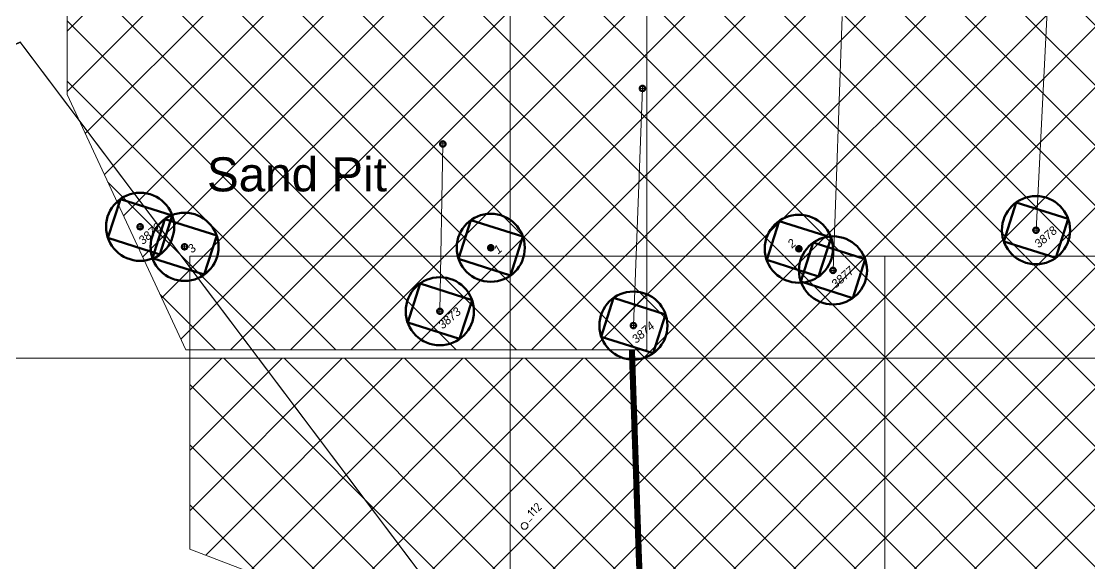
# Model space of a CAD drawing. Header units: millimetres. Extents: x 519 to 9564855, y -810 to 5021775.
# Drawn here: x 9531283 to 9532851, y 5002699 to 5003495 of the extents above; entities that cross this region are included whole.
import ezdxf

# ---------------------------------------------------------------- set-up
doc = ezdxf.new("R2010")
doc.units = ezdxf.units.MM
doc.header["$LTSCALE"] = 2
doc.header["$MEASUREMENT"] = 0
doc.header["$PDMODE"] = 2
doc.header["$PDSIZE"] = 5
doc.linetypes.add('DASHED2', pattern=[9.525, 6.35, -3.175])
for name, color, linetype in [('GRID_PULKOVO', 7, 'Continuous'), ('Injection lines', 164, 'Continuous'), ('OLD WELLS(dr.bfr2000)', 24, 'Continuous'), ('ROAD_GROUND', 9, 'Continuous'), ('МГ-земельный участок', 7, 'Continuous')]:
    doc.layers.add(name, color=color, linetype=linetype)
doc.layers.add('Карьер', color=7, linetype='Continuous', lineweight=0)
doc.layers.add('Скважины на 2026', color=222, linetype='Continuous', lineweight=50)
doc.styles.add('Elect', font='isocpeur.ttf')
doc.styles.add('Line_GUGK', font='')
doc.styles.get('Line_GUGK').set_extended_font_data('Bm431', italic=True)

msp = doc.modelspace()

# ---------------------------------------------------------------- hatches: boundary and pattern name
at = {"layer": 'Карьер', "lineweight": 0}
h = msp.add_hatch(dxfattribs=at)
h.set_pattern_fill('NET', color=256, scale=500, angle=45, style=0)
h.paths.add_polyline_path([(9531350, 5005950), (9532050, 5005950), (9533200, 5003890), (9533200, 5003150), (9532200, 5003150), (9532200, 5004850), (9531350, 5004850)])
h = msp.add_hatch(dxfattribs=at)
h.set_pattern_fill('NET', color=256, scale=500, angle=45, style=0)
h.paths.add_polyline_path([(9531350, 5004857), (9532200, 5004850), (9532200.89469, 5003012.549), (9531524.22818, 5003012.40942), (9531350, 5003387)])
h = msp.add_hatch(dxfattribs=at)
h.set_pattern_fill('NET', color=256, scale=500, angle=45, style=0)
h.paths.add_polyline_path([(9531530, 5003150), (9531530, 5003012.41061), (9532000, 5003012.50756), (9532000, 5003150)])
h.paths.add_polyline_path([(9532200.82776, 5003150), (9532000, 5003150), (9532000, 5003012.50756), (9532200.89469, 5003012.549)])
h.paths.add_polyline_path([(9532000, 5003000), (9531530, 5003000), (9531530, 5002720), (9532000, 5002540.29412)])
h.paths.add_polyline_path([(9532184.25404, 5002849.83445), (9532181.77125, 5002923.70671), (9532180.03847, 5002975.26335), (9532179.20709, 5003000), (9532000, 5003000), (9532000, 5002540.29412), (9532198.17034, 5002464.5231), (9532196.92, 5002493.96), (9532188.86, 5002712.79), (9532187.45839, 5002754.4931)])
h.paths.add_polyline_path([(9532026.2, 5002754, -1), (9532016.2, 5002754, -1)], flags=0)
h.paths.add_polyline_path([(9532550, 5003000), (9532179.20709, 5003000), (9532180.03847, 5002975.26335), (9532181.77125, 5002923.70671), (9532184.25404, 5002849.83445), (9532187.45839, 5002754.4931), (9532188.86, 5002712.79), (9532198.73034, 5002464.30899), (9532550, 5002330)])
h.paths.add_polyline_path([(9532200.82776, 5003150), (9532200.89469, 5003012.549), (9532178.78548, 5003012.54444), (9532179.20709, 5003000), (9532550, 5003000), (9532550, 5003150)])
h.paths.add_polyline_path([(9531717.26949, 5002856.20254), (9531843.26949, 5002856.20254), (9531843.26949, 5002901.20254), (9531717.26949, 5002901.20254)], flags=24)
h.paths.add_polyline_path([(9532023.85165, 5002745.60311), (9532057.88116, 5002779.63262), (9532040.64544, 5002796.86835), (9532006.61592, 5002762.83884)], flags=24)
at = {"layer": 'Карьер', "linetype": 'ByBlock', "lineweight": 0, "ltscale": 5}
h = msp.add_hatch(dxfattribs=at)
h.set_pattern_fill('NET', color=4, scale=500, angle=45)
h.paths.add_polyline_path([(9533000, 5003000), (9533000, 5003000), (9532550, 5003000), (9532550, 5002330), (9532549.8, 5002252), (9533000, 5002303.60825)])
h.paths.add_polyline_path([(9533000, 5003149.05192), (9532586.98715, 5003149.70151), (9532550, 5003149.6835), (9532550, 5003000), (9533000, 5003000)])
h.paths.add_polyline_path([(9533643.38, 5003148.04), (9533000, 5003149.05192), (9533000, 5003000), (9533688.50212, 5003000)])
h.paths.add_polyline_path([(9533688.50212, 5003000), (9533000, 5003000), (9533000, 5002303.60825), (9533870.35, 5002403.38)])

# ---------------------------------------------------------------- linework, layer by layer
at = {"layer": 'GRID_PULKOVO', "lineweight": 0}
for p, q in [((9532000, 5010000), (9532000, 4992000)), ((9519000, 5003000), (9533000, 5003000))]:
    msp.add_line(p, q, dxfattribs=at)
at = {"layer": 'Injection lines', "color": 7, "linetype": 'ByBlock', "lineweight": 0, "ltscale": 25}
for p, q in [((9532188.86, 5002712.79), (9532178.79, 5003012.41)), ((9532196.92, 5002493.96), (9532188.86, 5002712.79))]:
    msp.add_line(p, q, dxfattribs=at)
at = {"layer": 'OLD WELLS(dr.bfr2000)', "lineweight": 0}
msp.add_circle((9532021.2, 5002754), 5, dxfattribs=at)
at = {"layer": 'ROAD_GROUND', "color": 8, "lineweight": 0, "const_width": 9}
msp.add_lwpolyline([(9532162.76475, 5001964.04218), (9532201.04, 5002069.14), (9532206.68, 5002264.18), (9532188.86, 5002712.79), (9532187.45839, 5002754.4931), (9532184.25404, 5002849.83445), (9532181.77125, 5002923.70671), (9532180.03847, 5002975.26335), (9532178.79, 5003012.41)], dxfattribs=at)
at = {"layer": 'Карьер', "color": 1, "lineweight": 0}
for p, q in [((9531530, 5003150), (9532550, 5003150)), ((9531530, 5002720), (9531530, 5003150)), ((9532550, 5003150), (9532550, 5002330)), ((9532550, 5002330), (9531530, 5002720))]:
    msp.add_line(p, q, dxfattribs=at)
at = {"layer": 'Карьер', "color": 1, "linetype": 'ByBlock', "lineweight": 0, "ltscale": 5}
msp.add_line((9532550, 5003150), (9533200, 5003150), dxfattribs=at)
at = {"layer": 'Карьер', "color": 1, "lineweight": 0, "flags": 128}
msp.add_lwpolyline([(9531350, 5004857), (9532200, 5004850), (9532200.89469, 5003012.549), (9531524.22818, 5003012.40942), (9531350, 5003387)], close=True, dxfattribs=at)
at = {"layer": 'МГ-земельный участок', "color": 0, "linetype": 'DASHED2', "lineweight": 25, "ltscale": 5, "const_width": 2}
msp.add_lwpolyline([(9522167.80801, 4999999.48247), (9521654, 5002362), (9522840, 5002532), (9525642, 5002155), (9528521, 5002235), (9531281, 5003464), (9533105, 5001043), (9546614, 4998215), (9544978, 4995525), (9543652, 4996420), (9539605, 4995735), (9529554.6705, 4998798.09585), (9529554.71722, 4998845.23995), (9529525.402, 4998845.269), (9529525.36994, 4998882.97318), (9529309.91997, 4998882.84552), (9526935, 5000017), (9526935, 4999132), (9522906, 5001105), (9522683.367, 5000265.06642), (9522496, 5000315)], close=True, dxfattribs=at)
at = {"layer": 'Скважины на 2026', "lineweight": 5}
for p, q in [((9532789, 5003519.5), (9532772, 5003188)), ((9532487.2, 5003501.9), (9532474, 5003129, 0)), ((9532194.3, 5003396.1), (9532181, 5003048)), ((9531901.3, 5003314.6), (9531897, 5003069))]:
    msp.add_line(p, q, dxfattribs=at)
at = {"layer": 'Скважины на 2026', "color": 177, "linetype": 'ByBlock', "ltscale": 50, "true_color": 0x293189}
for points in [[(9531409.77913, 5003176.56257), (9531486.00178, 5003152.27044), (9531504.22087, 5003209.43743), (9531427.99822, 5003233.72956)], [(9532133.77913, 5003031.56257), (9532210.00178, 5003007.27044), (9532228.22087, 5003064.43743), (9532151.99822, 5003088.72956)]]:
    msp.add_lwpolyline(points, close=True, dxfattribs=at)
at = {"layer": 'Скважины на 2026', "color": 177, "linetype": 'ByBlock', "ltscale": 50, "true_color": 0x293189, "elevation": 0}
for points in [[(9532724.68232, 5003171.59224), (9532800.90497, 5003147.30011), (9532819.12406, 5003204.4671), (9532742.90141, 5003228.75923)], [(9532426.68232, 5003112.59224), (9532502.90497, 5003088.30011), (9532521.12406, 5003145.4671), (9532444.90141, 5003169.75923)], [(9531849.68232, 5003052.59224), (9531925.90497, 5003028.30011), (9531944.12406, 5003085.4671), (9531867.90141, 5003109.75923)]]:
    msp.add_lwpolyline(points, close=True, dxfattribs=at)
at = {"layer": 'Скважины на 2026', "color": 215, "linetype": 'ByBlock', "ltscale": 50, "true_color": 0xa953a0, "elevation": 0}
for points in [[(9531475.00232, 5003147.19224), (9531551.22497, 5003122.90011), (9531569.44406, 5003180.0671), (9531493.22141, 5003204.35923)], [(9531924.38232, 5003145.76224), (9532000.60497, 5003121.47011), (9532018.82406, 5003178.6371), (9531942.60141, 5003202.92923)]]:
    msp.add_lwpolyline(points, close=True, dxfattribs=at)
at = {"layer": 'Скважины на 2026', "color": 215, "linetype": 'ByBlock', "ltscale": 50, "true_color": 0xa953a0}
msp.add_lwpolyline([(9532376.61232, 5003144.33224), (9532452.83497, 5003120.04011), (9532471.05406, 5003177.2071), (9532394.83141, 5003201.49923)], close=True, dxfattribs=at)
at = {"layer": 'Скважины на 2026', "color": 177, "linetype": 'ByBlock', "true_color": 0x293189}
for centre in [(9532194.3, 5003396.1), (9531901.3, 5003314.6), (9531457, 5003193), (9532772, 5003188), (9532474, 5003129, 0), (9531897, 5003069), (9532181, 5003048)]:
    msp.add_circle(centre, 4, dxfattribs=at)
at = {"layer": 'Скважины на 2026', "color": 177, "linetype": 'ByBlock', "ltscale": 50, "true_color": 0x293189}
for centre in [(9531457, 5003193), (9532771.90319, 5003188.02967, 0), (9532473.90319, 5003129.02967, 0), (9531896.90319, 5003069.02967, 0), (9532181, 5003048)]:
    msp.add_circle(centre, 50, dxfattribs=at)
at = {"layer": 'Скважины на 2026', "color": 215, "linetype": 'ByBlock', "ltscale": 50, "true_color": 0xa953a0}
for centre, radius in [((9531522.22319, 5003163.62967, 0), 50), ((9531971.60319, 5003162.19967, 0), 50), ((9532423.83319, 5003160.76967), 50), ((9531971.7, 5003162.17), 4), ((9532423.93, 5003160.74), 4)]:
    msp.add_circle(centre, radius, dxfattribs=at)
at = {"layer": 'Скважины на 2026', "color": 215, "linetype": 'ByBlock', "true_color": 0xa953a0}
msp.add_circle((9531522.22319, 5003163.62967, 0), 4, dxfattribs=at)
at = {"layer": 'Скважины на 2026', "color": 177, "linetype": 'ByBlock', "lineweight": 0, "true_color": 0x293189}
for p in [(9532194.3, 5003396.1), (9531901.3, 5003314.6), (9531457.09681, 5003192.97033, 0), (9532772, 5003188), (9532474, 5003129, 0), (9531897, 5003069), (9532181, 5003048)]:
    msp.add_point(p, dxfattribs=at)
at = {"layer": 'Скважины на 2026', "color": 215, "linetype": 'ByBlock', "lineweight": 0, "true_color": 0xa953a0}
msp.add_point((9531522.32, 5003163.6), dxfattribs=at)
at = {"layer": 'Скважины на 2026', "color": 215, "linetype": 'ByBlock', "ltscale": 50, "true_color": 0xa953a0}
for p in [(9531971.7, 5003162.17), (9532423.93, 5003160.74)]:
    msp.add_point(p, dxfattribs=at)

# ---------------------------------------------------------------- texts
at = {"layer": 'OLD WELLS(dr.bfr2000)', "lineweight": 0, "style": 'Elect'}
msp.add_text(' _112', height=12.5, rotation=44.99999992, dxfattribs=at).set_placement((9532021.2, 5002754))
at = {"layer": 'Карьер', "color": 0, "linetype": 'ByBlock', "lineweight": 0, "ltscale": 25, "insert": (9531555.10095, 5003294.97955), "char_height": 50, "width": 450, "attachment_point": 1, "style": 'Elect'}
msp.add_mtext('{\\fArial|b0|i0|c204|p34;Sand Pit}', dxfattribs=at)
at = {"layer": 'Скважины на 2026', "color": 177, "linetype": 'ByBlock', "true_color": 0x293189, "style": 'Line_GUGK'}
for s, p in [('3872', (9531461.15466, 5003166.05423)), ('3878', (9532776.05785, 5003161.0839, 0)), ('3877', (9532478.05785, 5003102.0839, 0)), ('3873', (9531901.05785, 5003042.0839, 0)), ('3874', (9532185.15466, 5003021.05423))]:
    msp.add_text(s, height=12.5, rotation=41, dxfattribs=at).set_placement(p)
at = {"layer": 'Скважины на 2026', "color": 215, "linetype": 'ByBlock', "true_color": 0xa953a0, "style": 'Line_GUGK'}
msp.add_text('3', height=12.5, rotation=41, dxfattribs=at).set_placement((9531533.36563, 5003153.60182, 0))
at = {"layer": 'Скважины на 2026', "color": 215, "linetype": 'ByBlock', "ltscale": 50, "true_color": 0xa953a0, "style": 'Line_GUGK'}
for s, p in [('1', (9531982.63393, 5003152.2552, 0)), ('2', (9532413.90015, 5003160.9006))]:
    msp.add_text(s, height=12.5, rotation=41, dxfattribs=at).set_placement(p)

doc.saveas('drawing.dxf')
